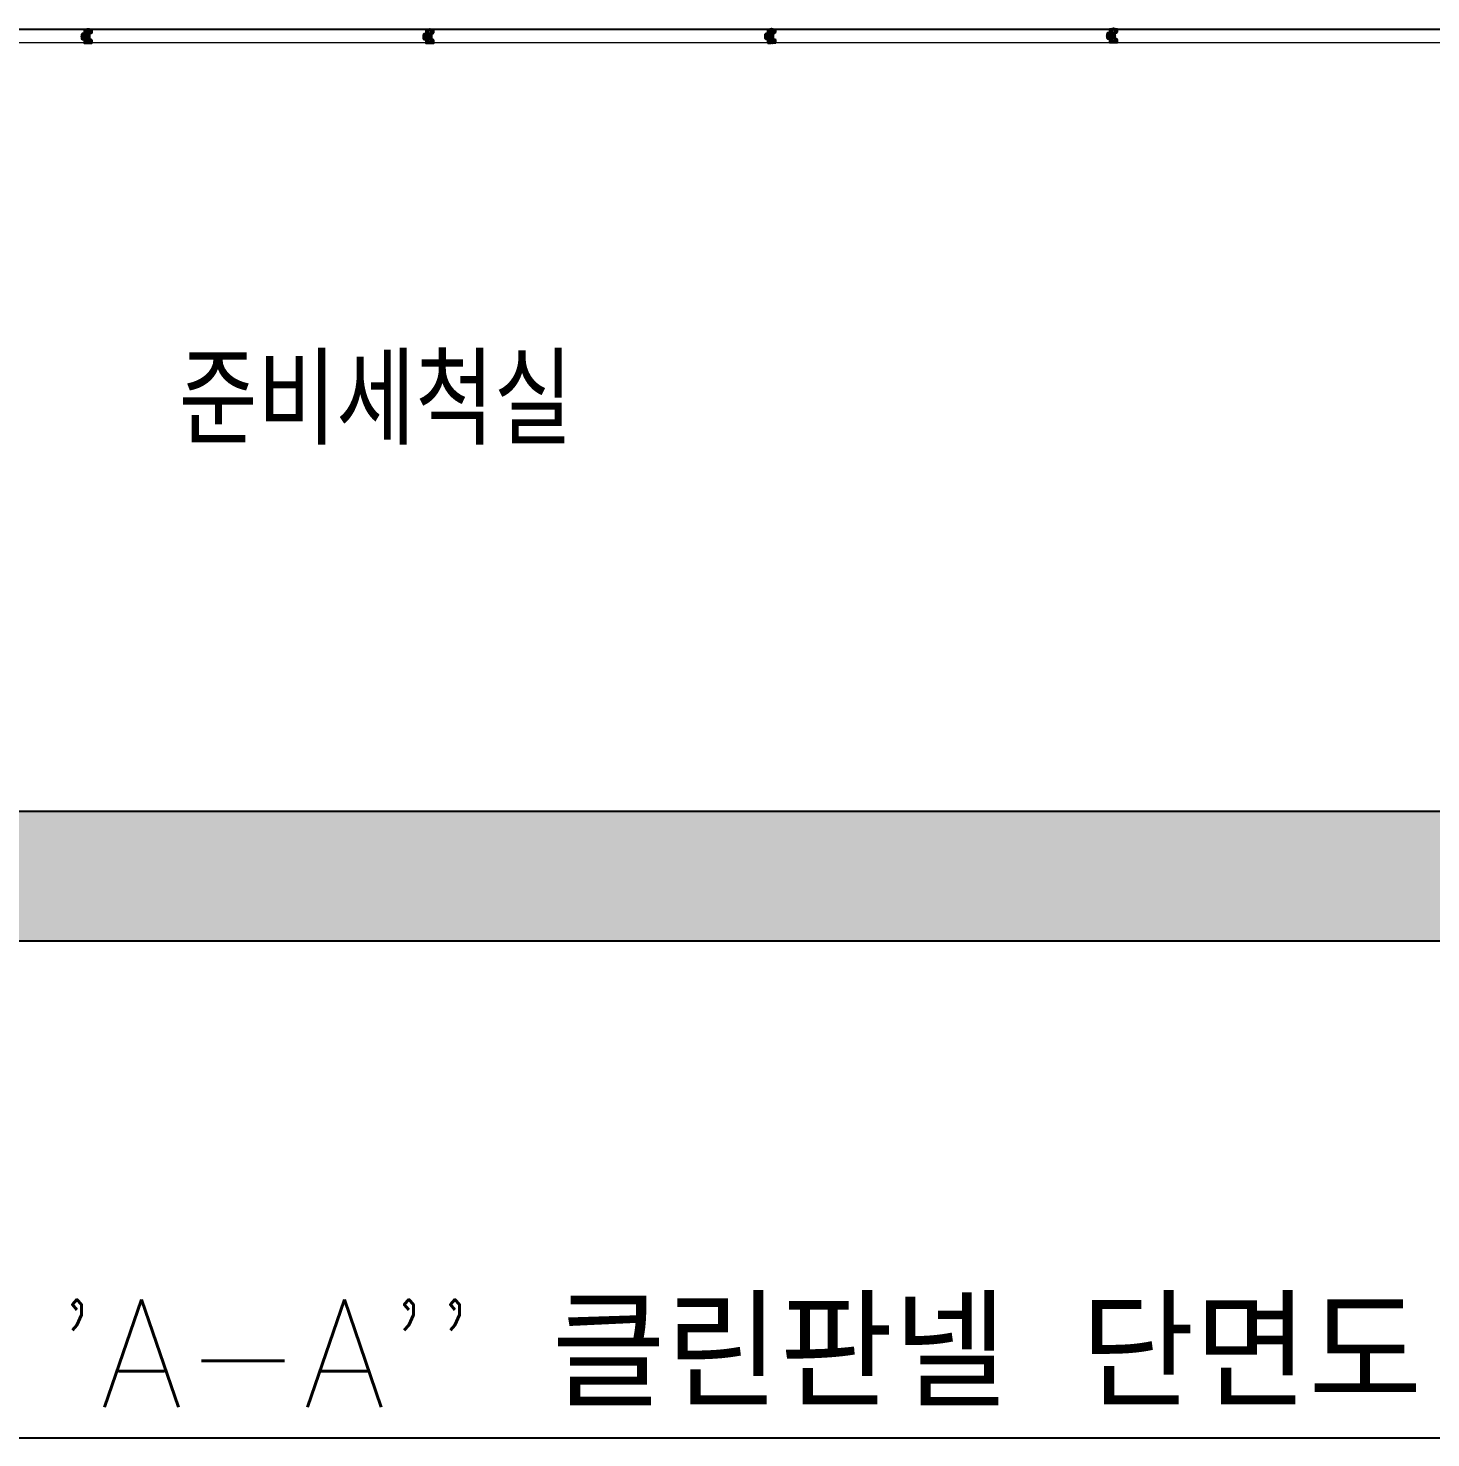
# Model space of a CAD drawing. Header units: millimetres. Extents: x 761574 to 813627, y -447408 to -384263.
# Drawn here: x 808912.3 to 809126.6, y -385397.9 to -385182.5 of the extents above; entities that cross this region are included whole.
import ezdxf

# ---------------------------------------------------------------- set-up
doc = ezdxf.new("R2010")
doc.units = ezdxf.units.MM
doc.header["$LTSCALE"] = 500
doc.layers.add('(크린)벽체 50T PANNEL', color=4, linetype='Continuous', lineweight=20)
for name, color, linetype in [('CAP', 3, 'Continuous'), ('CAUL', 7, 'Continuous'), ('FORM', 7, 'Continuous'), ('ik_Line', 30, 'Continuous'), ('TEXT1', 2, 'Continuous'), ('크린판넬', 4, 'Continuous')]:
    doc.layers.add(name, color=color, linetype=linetype)
doc.styles.add('GHD', font='simple.shx', dxfattribs={"bigfont": 'whgtxt.shx'})
doc.styles.add('글씨1', font='stylu.ttf')

# ---------------------------------------------------------------- blocks, each defined once
blk = doc.blocks.new('*X11')
at = {"color": 0}
for p, q in [((626.6, 241.2), (627.1, 241.7)), ((631.3, 236.7), (626.6, 241.4)), ((626.6, 239.5), (628.2, 241)), ((626.6, 237.7), (629.6, 240.7)), ((626.6, 235.9), (631.3, 240.6)), ((629.6, 236.6), (626.6, 239.6)), ((628.1, 236.3), (626.6, 237.8)), ((627.1, 235.6), (626.6, 236)), ((629, 236.5), (633.9, 241.4)), ((633.9, 235.9), (629, 240.8)), ((634.6, 236.9), (630.9, 240.6)), ((630.9, 236.7), (634.6, 240.4)), ((634.6, 238.7), (632.5, 240.8)), ((632.5, 236.5), (634.6, 238.6)), ((634.6, 240.4), (633.7, 241.3)), ((633.7, 236), (634.6, 236.9)), ((634.4, 242), (634.6, 242.2)), ((634.6, 235.1), (634.5, 235.3)), ((634.6, 242.2), (634.6, 242.2)), ((634.6, 235.1), (634.6, 235.1))]:
    blk.add_line(p, q, dxfattribs=at)

msp = doc.modelspace()

# ---------------------------------------------------------------- hatches: boundary and pattern name
h = msp.add_hatch(color=254)
edge = h.paths.add_edge_path()
edge.add_line((808921.47, -385182.67), (808921.38, -385182.67))
edge.add_line((808921.38, -385182.67), (808921.38, -385182.82))
edge.add_line((808921.38, -385182.82), (808921.34, -385182.82))
edge.add_line((808921.34, -385182.82), (808921.32, -385182.82))
edge.add_line((808921.32, -385182.82), (808921.32, -385182.76))
edge.add_line((808921.32, -385182.76), (808921.32, -385182.67))
edge.add_line((808921.32, -385182.67), (808921.17, -385182.67))
edge.add_arc((808921.43, -385182.96), 0.381, 48.3618, 131.6382, ccw=False)
edge.add_line((808921.68, -385182.67), (808921.53, -385182.67))
edge.add_line((808921.53, -385182.67), (808921.53, -385182.76))
edge.add_line((808921.53, -385182.76), (808921.53, -385182.82))
edge.add_line((808921.53, -385182.82), (808921.51, -385182.82))
edge.add_line((808921.51, -385182.82), (808921.47, -385182.82))
edge.add_line((808921.47, -385182.82), (808921.47, -385182.67))
h = msp.add_hatch(color=254)
edge = h.paths.add_edge_path()
edge.add_line((808973.71, -385182.69), (808973.62, -385182.69))
edge.add_line((808973.62, -385182.69), (808973.62, -385182.84))
edge.add_line((808973.62, -385182.84), (808973.58, -385182.84))
edge.add_line((808973.58, -385182.84), (808973.56, -385182.84))
edge.add_line((808973.56, -385182.84), (808973.56, -385182.78))
edge.add_line((808973.56, -385182.78), (808973.56, -385182.69))
edge.add_line((808973.56, -385182.69), (808973.41, -385182.69))
edge.add_arc((808973.67, -385182.98), 0.381, 48.3618, 131.6382, ccw=False)
edge.add_line((808973.92, -385182.69), (808973.77, -385182.69))
edge.add_line((808973.77, -385182.69), (808973.77, -385182.78))
edge.add_line((808973.77, -385182.78), (808973.77, -385182.84))
edge.add_line((808973.77, -385182.84), (808973.75, -385182.84))
edge.add_line((808973.75, -385182.84), (808973.71, -385182.84))
edge.add_line((808973.71, -385182.84), (808973.71, -385182.69))
h = msp.add_hatch(color=254)
edge = h.paths.add_edge_path()
edge.add_line((809025.95, -385182.65), (809025.86, -385182.65))
edge.add_line((809025.86, -385182.65), (809025.86, -385182.8))
edge.add_line((809025.86, -385182.8), (809025.82, -385182.8))
edge.add_line((809025.82, -385182.8), (809025.8, -385182.8))
edge.add_line((809025.8, -385182.8), (809025.8, -385182.74))
edge.add_line((809025.8, -385182.74), (809025.8, -385182.65))
edge.add_line((809025.8, -385182.65), (809025.65, -385182.65))
edge.add_arc((809025.91, -385182.94), 0.381, 48.3618, 131.6382, ccw=False)
edge.add_line((809026.16, -385182.65), (809026.01, -385182.65))
edge.add_line((809026.01, -385182.65), (809026.01, -385182.74))
edge.add_line((809026.01, -385182.74), (809026.01, -385182.8))
edge.add_line((809026.01, -385182.8), (809025.99, -385182.8))
edge.add_line((809025.99, -385182.8), (809025.95, -385182.8))
edge.add_line((809025.95, -385182.8), (809025.95, -385182.65))
h = msp.add_hatch(color=254)
edge = h.paths.add_edge_path()
edge.add_line((809078.19, -385182.58), (809078.1, -385182.58))
edge.add_line((809078.1, -385182.58), (809078.1, -385182.73))
edge.add_line((809078.1, -385182.73), (809078.06, -385182.73))
edge.add_line((809078.06, -385182.73), (809078.04, -385182.73))
edge.add_line((809078.04, -385182.73), (809078.04, -385182.67))
edge.add_line((809078.04, -385182.67), (809078.04, -385182.58))
edge.add_line((809078.04, -385182.58), (809077.89, -385182.58))
edge.add_arc((809078.15, -385182.87), 0.381, 48.3618, 131.6382, ccw=False)
edge.add_line((809078.4, -385182.58), (809078.25, -385182.58))
edge.add_line((809078.25, -385182.58), (809078.25, -385182.67))
edge.add_line((809078.25, -385182.67), (809078.25, -385182.73))
edge.add_line((809078.25, -385182.73), (809078.23, -385182.73))
edge.add_line((809078.23, -385182.73), (809078.19, -385182.73))
edge.add_line((809078.19, -385182.73), (809078.19, -385182.58))
at = {"layer": 'ik_Line'}
h = msp.add_hatch(dxfattribs=at)
h.set_pattern_fill('AR-CONC', color=8, scale=2.56, style=0)
h.set_pattern_definition([(50, (-2189542.116, 961534.237), (18.361860675, -1.606454656), [1.92, -21.12]), (355, (-2189542.116, 961534.237), (-3.55203414, 19.25611862), [1.536, -16.896]), (100.4514, (-2189540.586, 961534.103), (14.80984017, 17.64965228), [1.63174886, -17.94923807]), (46.1842, (-2189542.116, 961539.357), (27.32137084, -4.23728677), [2.88, -31.68]), (96.6356, (-2189539.84, 961539.004), (23.92736526, 24.9374175), [2.44762337, -26.9238528]), (351.1842, (-2189542.116, 961539.357), (23.9273458, 24.93743618), [2.304, -25.344]), (21, (-2189539.556, 961538.077), (15.280820534, -10.3070436), [1.92, -21.12]), (326, (-2189539.556, 961538.077), (6.2288725, 18.56384115), [1.536, -16.896]), (71.4514, (-2189538.282, 961537.218), (21.50969929, 8.25678072), [1.63174886, -17.94923807]), (37.5, (-2189542.116, 961534.237), (0.311292296, 8.522082658), [0, -16.6912, 0, -17.152, 0, -16.96]), (7.5, (-2189542.116, 961534.237), (6.734580159, 10.096939824), [0, -9.7792, 0, -16.3072, 0, -6.464]), (327.5, (-2189547.8246, 961534.237), (13.665854366, -0.577404716), [0, -6.4, 0, -19.968, 0, -26.496]), (317.5, (-2189550.385, 961534.237), (14.929565935, 2.562687548), [0, -8.32, 0, -13.2608, 0, -18.816])])
h.paths.add_polyline_path([(807476.17, -385302.17), (810643.84, -385302.17), (810643.84, -385321.98), (807476.17, -385321.98)])

# ---------------------------------------------------------------- linework, layer by layer
at = {"layer": '(크린)벽체 50T PANNEL', "ltscale": 0.1}
msp.add_line((808634.09, -385184.69), (809299.51, -385184.69), dxfattribs=at)
at = {"color": 4}
for p, q in [((808920.81, -385182.76), (808920.81, -385183.2)), ((808921.23, -385183.23), (808920.81, -385182.81)), ((808921.12, -385183.27), (808920.81, -385182.96)), ((808921.25, -385182.72), (808920.85, -385182.72)), ((808921.29, -385183.14), (808920.87, -385182.72)), ((808921.29, -385182.99), (808921.02, -385182.72)), ((808921.29, -385182.84), (808921.17, -385182.72)), ((808921.29, -385183.19), (808921.29, -385182.76)), ((808921.56, -385182.75), (808921.56, -385183.19)), ((808921.98, -385183.22), (808921.56, -385182.8)), ((808921.87, -385183.26), (808921.56, -385182.94)), ((808922, -385182.71), (808921.6, -385182.71)), ((808922.04, -385183.13), (808921.62, -385182.71)), ((808922.04, -385182.98), (808921.77, -385182.71)), ((808922.04, -385182.83), (808921.92, -385182.71)), ((808922.04, -385183.17), (808922.04, -385182.75)), ((808973.05, -385182.78), (808973.05, -385183.22)), ((808973.47, -385183.25), (808973.05, -385182.83)), ((808973.36, -385183.29), (808973.05, -385182.98)), ((808973.49, -385182.74), (808973.09, -385182.74)), ((808973.53, -385183.16), (808973.11, -385182.74)), ((808973.53, -385183.01), (808973.26, -385182.74)), ((808973.53, -385182.86), (808973.41, -385182.74)), ((808973.53, -385183.2), (808973.53, -385182.78)), ((808973.8, -385182.77), (808973.8, -385183.21)), ((808974.22, -385183.24), (808973.8, -385182.81)), ((808974.11, -385183.28), (808973.8, -385182.96)), ((808974.24, -385182.73), (808973.84, -385182.73)), ((808974.28, -385183.15), (808973.86, -385182.73)), ((808974.28, -385183), (808974.01, -385182.73)), ((808974.28, -385182.85), (808974.16, -385182.73)), ((808974.28, -385183.19), (808974.28, -385182.77)), ((809025.29, -385182.74), (809025.29, -385183.18)), ((809025.71, -385183.21), (809025.29, -385182.79)), ((809025.6, -385183.25), (809025.29, -385182.94)), ((809025.73, -385182.7), (809025.33, -385182.7)), ((809025.77, -385183.12), (809025.35, -385182.7)), ((809025.77, -385182.98), (809025.5, -385182.7)), ((809025.77, -385182.83), (809025.65, -385182.7)), ((809025.77, -385183.17), (809025.77, -385182.74)), ((809026.04, -385182.73), (809026.04, -385183.17)), ((809026.46, -385183.2), (809026.04, -385182.78)), ((809026.35, -385183.24), (809026.04, -385182.93)), ((809026.48, -385182.69), (809026.08, -385182.69)), ((809026.52, -385183.11), (809026.1, -385182.69)), ((809026.52, -385182.96), (809026.25, -385182.69)), ((809026.52, -385182.81), (809026.4, -385182.69)), ((809026.52, -385183.15), (809026.52, -385182.73)), ((809077.53, -385182.67), (809077.53, -385183.11)), ((809077.95, -385183.14), (809077.53, -385182.71)), ((809077.84, -385183.18), (809077.53, -385182.86)), ((809077.7, -385183.18), (809077.53, -385183.01)), ((809077.97, -385182.63), (809077.57, -385182.63)), ((809078.01, -385183.05), (809077.59, -385182.63)), ((809078.01, -385182.9), (809077.74, -385182.63)), ((809078.01, -385182.75), (809077.89, -385182.63)), ((809078.01, -385183.09), (809078.01, -385182.67)), ((809078.28, -385182.66), (809078.28, -385183.1)), ((809078.7, -385183.12), (809078.28, -385182.7)), ((809078.59, -385183.17), (809078.28, -385182.85)), ((809078.45, -385183.17), (809078.28, -385183)), ((809078.72, -385182.62), (809078.32, -385182.62)), ((809078.76, -385183.04), (809078.34, -385182.62)), ((809078.76, -385182.89), (809078.49, -385182.62)), ((809078.76, -385182.74), (809078.64, -385182.62)), ((809078.76, -385183.08), (809078.76, -385182.66)), ((808920.51, -385183.31), (808920.41, -385183.41)), ((808920.41, -385183.41), (808920.41, -385183.69)), ((808920.96, -385184), (808920.41, -385183.45)), ((808920.96, -385184.15), (808920.41, -385183.6)), ((808920.41, -385183.81), (808920.41, -385184.08)), ((808920.69, -385184.19), (808920.41, -385183.9)), ((808920.54, -385184.19), (808920.41, -385184.05)), ((808920.41, -385184.08), (808920.51, -385184.19)), ((808921.29, -385184.64), (808920.43, -385183.78)), ((808920.96, -385183.85), (808920.46, -385183.36)), ((808920.7, -385183.31), (808920.51, -385183.31)), ((808920.51, -385184.19), (808920.7, -385184.19)), ((808920.95, -385183.7), (808920.56, -385183.31)), ((808920.81, -385183.2), (808920.7, -385183.31)), ((808920.7, -385184.19), (808920.81, -385184.29)), ((808920.96, -385183.55), (808920.71, -385183.3)), ((808920.96, -385183.4), (808920.78, -385183.23)), ((808920.98, -385183.28), (808920.81, -385183.11)), ((808920.81, -385184.29), (808920.81, -385184.73)), ((808921.27, -385184.77), (808920.81, -385184.3)), ((808921.13, -385184.77), (808920.81, -385184.45)), ((808920.98, -385184.77), (808920.81, -385184.6)), ((808920.85, -385184.77), (808921.25, -385184.77)), ((808920.96, -385183.69), (808920.96, -385183.31)), ((808920.96, -385184.18), (808920.96, -385183.81)), ((808921, -385183.27), (808921.17, -385183.27)), ((808921.17, -385184.22), (808921, -385184.22)), ((808921.29, -385184.49), (808921.03, -385184.22)), ((808921.26, -385183.29), (808921.16, -385183.4)), ((808921.16, -385183.4), (808921.16, -385183.67)), ((808921.71, -385183.99), (808921.16, -385183.44)), ((808921.71, -385184.14), (808921.16, -385183.59)), ((808921.16, -385183.79), (808921.16, -385184.07)), ((808921.44, -385184.17), (808921.16, -385183.89)), ((808921.29, -385184.17), (808921.16, -385184.04)), ((808921.16, -385184.07), (808921.26, -385184.17)), ((808921.17, -385183.27), (808921.29, -385183.19)), ((808921.29, -385184.31), (808921.17, -385184.22)), ((808922.04, -385184.63), (808921.18, -385183.77)), ((808921.29, -385184.34), (808921.19, -385184.24)), ((808921.71, -385183.84), (808921.21, -385183.35)), ((808921.45, -385183.29), (808921.26, -385183.29)), ((808921.26, -385184.17), (808921.45, -385184.17)), ((808921.29, -385184.73), (808921.29, -385184.31)), ((808921.7, -385183.69), (808921.31, -385183.29)), ((808921.56, -385183.19), (808921.45, -385183.29)), ((808921.71, -385183.54), (808921.45, -385183.29)), ((808921.45, -385184.17), (808921.56, -385184.28)), ((808921.71, -385183.39), (808921.53, -385183.22)), ((808921.73, -385183.26), (808921.56, -385183.09)), ((808921.56, -385184.28), (808921.56, -385184.72)), ((808922.02, -385184.76), (808921.56, -385184.29)), ((808921.88, -385184.76), (808921.56, -385184.44)), ((808921.73, -385184.76), (808921.56, -385184.59)), ((808921.6, -385184.76), (808922, -385184.76)), ((808921.71, -385183.67), (808921.71, -385183.3)), ((808921.71, -385184.17), (808921.71, -385183.79)), ((808921.75, -385183.26), (808921.92, -385183.26)), ((808921.92, -385184.21), (808921.75, -385184.21)), ((808922.04, -385184.48), (808921.78, -385184.21)), ((808921.92, -385183.26), (808922.04, -385183.17)), ((808922.04, -385184.3), (808921.92, -385184.21)), ((808922.04, -385184.33), (808921.94, -385184.23)), ((808922.04, -385184.72), (808922.04, -385184.3)), ((808972.75, -385183.33), (808972.65, -385183.43)), ((808972.65, -385183.43), (808972.65, -385183.71)), ((808973.2, -385184.02), (808972.65, -385183.47)), ((808973.2, -385184.17), (808972.65, -385183.62)), ((808972.65, -385183.83), (808972.65, -385184.1)), ((808972.93, -385184.21), (808972.65, -385183.92)), ((808972.78, -385184.21), (808972.65, -385184.07)), ((808972.65, -385184.1), (808972.75, -385184.21)), ((808973.53, -385184.66), (808972.67, -385183.8)), ((808973.2, -385183.87), (808972.7, -385183.38)), ((808972.94, -385183.33), (808972.75, -385183.33)), ((808972.75, -385184.21), (808972.94, -385184.21)), ((808973.19, -385183.72), (808972.8, -385183.33)), ((808973.05, -385183.22), (808972.94, -385183.33)), ((808973.2, -385183.57), (808972.94, -385183.32)), ((808972.94, -385184.21), (808973.05, -385184.31)), ((808973.2, -385183.42), (808973.02, -385183.25)), ((808973.22, -385183.29), (808973.05, -385183.13)), ((808973.05, -385184.31), (808973.05, -385184.75)), ((808973.51, -385184.79), (808973.05, -385184.32)), ((808973.37, -385184.79), (808973.05, -385184.47)), ((808973.22, -385184.79), (808973.05, -385184.62)), ((808973.09, -385184.79), (808973.49, -385184.79)), ((808973.2, -385183.71), (808973.2, -385183.33)), ((808973.2, -385184.2), (808973.2, -385183.83)), ((808973.24, -385183.29), (808973.41, -385183.29)), ((808973.41, -385184.24), (808973.24, -385184.24)), ((808973.53, -385184.51), (808973.27, -385184.24)), ((808973.5, -385183.31), (808973.4, -385183.42)), ((808973.4, -385183.42), (808973.4, -385183.69)), ((808973.95, -385184.01), (808973.4, -385183.46)), ((808973.95, -385184.16), (808973.4, -385183.61)), ((808973.4, -385183.81), (808973.4, -385184.09)), ((808973.68, -385184.19), (808973.4, -385183.91)), ((808973.53, -385184.19), (808973.4, -385184.06)), ((808973.4, -385184.09), (808973.5, -385184.19)), ((808973.41, -385183.29), (808973.53, -385183.2)), ((808973.53, -385184.33), (808973.41, -385184.24)), ((808974.28, -385184.65), (808973.42, -385183.79)), ((808973.53, -385184.36), (808973.43, -385184.26)), ((808973.95, -385183.86), (808973.45, -385183.36)), ((808973.69, -385183.31), (808973.5, -385183.31)), ((808973.5, -385184.19), (808973.69, -385184.19)), ((808973.53, -385184.75), (808973.53, -385184.33)), ((808973.94, -385183.71), (808973.55, -385183.31)), ((808973.8, -385183.21), (808973.69, -385183.31)), ((808973.95, -385183.56), (808973.69, -385183.31)), ((808973.69, -385184.19), (808973.8, -385184.3)), ((808973.95, -385183.41), (808973.77, -385183.24)), ((808973.97, -385183.28), (808973.8, -385183.11)), ((808973.8, -385184.3), (808973.8, -385184.74)), ((808974.26, -385184.77), (808973.8, -385184.31)), ((808974.12, -385184.78), (808973.8, -385184.46)), ((808973.97, -385184.78), (808973.8, -385184.61)), ((808973.84, -385184.78), (808974.24, -385184.78)), ((808973.95, -385183.69), (808973.95, -385183.32)), ((808973.95, -385184.19), (808973.95, -385183.81)), ((808973.99, -385183.28), (808974.16, -385183.28)), ((808974.16, -385184.23), (808973.99, -385184.23)), ((808974.28, -385184.5), (808974.02, -385184.23)), ((808974.16, -385183.28), (808974.28, -385183.19)), ((808974.28, -385184.31), (808974.16, -385184.23)), ((808974.28, -385184.35), (808974.18, -385184.25)), ((808974.28, -385184.74), (808974.28, -385184.31)), ((809024.99, -385183.29), (809024.88, -385183.39)), ((809024.88, -385183.39), (809024.88, -385183.67)), ((809025.43, -385183.98), (809024.88, -385183.43)), ((809025.43, -385184.13), (809024.88, -385183.58)), ((809024.88, -385183.79), (809024.88, -385184.06)), ((809025.17, -385184.17), (809024.88, -385183.88)), ((809025.02, -385184.17), (809024.88, -385184.03)), ((809024.88, -385184.06), (809024.99, -385184.17)), ((809025.77, -385184.62), (809024.91, -385183.76)), ((809025.43, -385183.83), (809024.94, -385183.34)), ((809025.18, -385183.29), (809024.99, -385183.29)), ((809024.99, -385184.17), (809025.18, -385184.17)), ((809025.43, -385183.68), (809025.04, -385183.29)), ((809025.29, -385183.18), (809025.18, -385183.29)), ((809025.43, -385183.53), (809025.18, -385183.28)), ((809025.18, -385184.17), (809025.29, -385184.27)), ((809025.43, -385183.38), (809025.26, -385183.21)), ((809025.46, -385183.26), (809025.29, -385183.09)), ((809025.29, -385184.27), (809025.29, -385184.71)), ((809025.75, -385184.75), (809025.29, -385184.28)), ((809025.61, -385184.75), (809025.29, -385184.43)), ((809025.46, -385184.75), (809025.29, -385184.58)), ((809025.33, -385184.75), (809025.73, -385184.75)), ((809025.43, -385183.67), (809025.43, -385183.29)), ((809025.43, -385184.16), (809025.43, -385183.79)), ((809025.48, -385183.25), (809025.65, -385183.25)), ((809025.65, -385184.2), (809025.48, -385184.2)), ((809025.77, -385184.47), (809025.51, -385184.2)), ((809025.74, -385183.28), (809025.63, -385183.38)), ((809025.63, -385183.38), (809025.63, -385183.66)), ((809026.18, -385183.97), (809025.63, -385183.42)), ((809026.18, -385184.12), (809025.63, -385183.57)), ((809025.63, -385183.78), (809025.63, -385184.05)), ((809025.92, -385184.16), (809025.63, -385183.87)), ((809025.77, -385184.16), (809025.63, -385184.02)), ((809025.63, -385184.05), (809025.74, -385184.16)), ((809025.65, -385183.25), (809025.77, -385183.17)), ((809025.77, -385184.29), (809025.65, -385184.2)), ((809026.52, -385184.61), (809025.66, -385183.75)), ((809025.77, -385184.32), (809025.67, -385184.22)), ((809026.18, -385183.82), (809025.69, -385183.33)), ((809025.93, -385183.28), (809025.74, -385183.28)), ((809025.74, -385184.16), (809025.93, -385184.16)), ((809025.77, -385184.71), (809025.77, -385184.29)), ((809026.18, -385183.67), (809025.79, -385183.28)), ((809026.04, -385183.17), (809025.93, -385183.28)), ((809026.18, -385183.52), (809025.93, -385183.27)), ((809025.93, -385184.16), (809026.04, -385184.26)), ((809026.18, -385183.37), (809026.01, -385183.2)), ((809026.21, -385183.24), (809026.04, -385183.08)), ((809026.04, -385184.26), (809026.04, -385184.7)), ((809026.5, -385184.74), (809026.04, -385184.27)), ((809026.36, -385184.74), (809026.04, -385184.42)), ((809026.21, -385184.74), (809026.04, -385184.57)), ((809026.08, -385184.74), (809026.48, -385184.74)), ((809026.18, -385183.66), (809026.18, -385183.28)), ((809026.18, -385184.15), (809026.18, -385183.78)), ((809026.23, -385183.24), (809026.4, -385183.24)), ((809026.4, -385184.19), (809026.23, -385184.19)), ((809026.52, -385184.46), (809026.26, -385184.19)), ((809026.4, -385183.24), (809026.52, -385183.15)), ((809026.52, -385184.28), (809026.4, -385184.19)), ((809026.52, -385184.31), (809026.42, -385184.21)), ((809026.52, -385184.7), (809026.52, -385184.28)), ((809077.23, -385183.21), (809077.12, -385183.32)), ((809077.12, -385183.32), (809077.12, -385183.59)), ((809077.67, -385183.91), (809077.12, -385183.36)), ((809077.67, -385184.06), (809077.12, -385183.51)), ((809077.12, -385183.71), (809077.12, -385183.99)), ((809077.41, -385184.09), (809077.12, -385183.81)), ((809077.26, -385184.09), (809077.12, -385183.96)), ((809077.12, -385183.99), (809077.23, -385184.09)), ((809078.01, -385184.55), (809077.15, -385183.69)), ((809077.67, -385183.76), (809077.18, -385183.26)), ((809077.42, -385183.21), (809077.23, -385183.21)), ((809077.23, -385184.09), (809077.42, -385184.09)), ((809077.67, -385183.61), (809077.28, -385183.21)), ((809077.53, -385183.11), (809077.42, -385183.21)), ((809077.67, -385183.46), (809077.42, -385183.21)), ((809077.42, -385184.09), (809077.53, -385184.2)), ((809077.67, -385183.31), (809077.5, -385183.14)), ((809077.53, -385184.2), (809077.53, -385184.64)), ((809077.99, -385184.67), (809077.53, -385184.21)), ((809077.85, -385184.68), (809077.53, -385184.36)), ((809077.7, -385184.68), (809077.53, -385184.51)), ((809077.57, -385184.68), (809077.97, -385184.68)), ((809077.67, -385183.59), (809077.67, -385183.22)), ((809077.67, -385184.09), (809077.67, -385183.71)), ((809077.72, -385183.18), (809077.89, -385183.18)), ((809077.89, -385184.13), (809077.72, -385184.13)), ((809078.01, -385184.4), (809077.75, -385184.13)), ((809077.98, -385183.2), (809077.87, -385183.31)), ((809077.87, -385183.31), (809077.87, -385183.58)), ((809078.42, -385183.9), (809077.87, -385183.35)), ((809078.42, -385184.05), (809077.87, -385183.5)), ((809077.87, -385183.7), (809077.87, -385183.98)), ((809078.16, -385184.08), (809077.87, -385183.8)), ((809078.01, -385184.08), (809077.87, -385183.95)), ((809077.87, -385183.98), (809077.98, -385184.08)), ((809077.89, -385183.18), (809078.01, -385183.09)), ((809078.01, -385184.21), (809077.89, -385184.13)), ((809078.76, -385184.54), (809077.9, -385183.67)), ((809078.01, -385184.25), (809077.91, -385184.15)), ((809078.42, -385183.75), (809077.93, -385183.25)), ((809078.17, -385183.2), (809077.98, -385183.2)), ((809077.98, -385184.08), (809078.17, -385184.08)), ((809078.01, -385184.64), (809078.01, -385184.21)), ((809078.42, -385183.59), (809078.03, -385183.2)), ((809078.28, -385183.1), (809078.17, -385183.2)), ((809078.42, -385183.45), (809078.17, -385183.2)), ((809078.17, -385184.08), (809078.28, -385184.19)), ((809078.42, -385183.3), (809078.25, -385183.12)), ((809078.28, -385184.19), (809078.28, -385184.63)), ((809078.74, -385184.66), (809078.28, -385184.2)), ((809078.6, -385184.67), (809078.28, -385184.35)), ((809078.45, -385184.67), (809078.28, -385184.5)), ((809078.32, -385184.67), (809078.72, -385184.67)), ((809078.42, -385183.58), (809078.42, -385183.21)), ((809078.42, -385184.08), (809078.42, -385183.7)), ((809078.47, -385183.17), (809078.64, -385183.17)), ((809078.64, -385184.12), (809078.47, -385184.12)), ((809078.76, -385184.39), (809078.5, -385184.12)), ((809078.64, -385183.17), (809078.76, -385183.08)), ((809078.76, -385184.2), (809078.64, -385184.12)), ((809078.76, -385184.24), (809078.66, -385184.14)), ((809078.76, -385184.63), (809078.76, -385184.2))]:
    msp.add_line(p, q, dxfattribs=at)
at = {"color": 2}
for p, q in [((807593.96, -385302.17), (809752.54, -385302.17)), ((807476.17, -385321.98), (810643.84, -385321.98))]:
    msp.add_line(p, q, dxfattribs=at)
at = {"color": 4}
for centre, radius, start, end in [((808920.85, -385182.76), 0.0423, 90, 180), ((808921.25, -385182.76), 0.0423, 0, 90), ((808921.6, -385182.75), 0.0423, 90, 180), ((808922, -385182.75), 0.0423, 0, 90), ((808973.09, -385182.78), 0.0423, 90, 180), ((808973.49, -385182.78), 0.0423, 0, 90), ((808973.84, -385182.77), 0.0423, 90, 180), ((808974.24, -385182.77), 0.0423, 0, 90), ((809025.33, -385182.74), 0.0423, 90, 180), ((809025.73, -385182.74), 0.0423, 0, 90), ((809026.08, -385182.73), 0.0423, 90, 180), ((809026.48, -385182.73), 0.0423, 0, 90), ((809077.57, -385182.67), 0.0423, 90, 180), ((809077.97, -385182.67), 0.0423, 0, 90), ((809078.32, -385182.66), 0.0423, 90, 180), ((809078.72, -385182.66), 0.0423, 0, 90), ((808920.43, -385183.69), 0.0212, 180, 250.5288), ((808920.43, -385183.81), 0.0212, 109.4712, 180), ((808920.41, -385183.75), 0.0423, 289.4712, 70.5288), ((808920.85, -385184.73), 0.0423, 180, 270), ((808920.96, -385183.75), 0.0423, 109.4712, 250.5288), ((808920.93, -385183.69), 0.0212, 289.4712, 0), ((808920.93, -385183.81), 0.0212, 0, 70.5288), ((808921, -385183.31), 0.0423, 90, 180), ((808921, -385184.18), 0.0423, 180, 270), ((808921.18, -385183.67), 0.0212, 180, 250.5288), ((808921.18, -385183.79), 0.0212, 109.4712, 180), ((808921.16, -385183.73), 0.0423, 289.4712, 70.5288), ((808921.25, -385184.73), 0.0423, 270, 0), ((808921.6, -385184.72), 0.0423, 180, 270), ((808921.71, -385183.73), 0.0423, 109.4712, 250.5288), ((808921.68, -385183.67), 0.0212, 289.4712, 0), ((808921.68, -385183.79), 0.0212, 0, 70.5288), ((808921.75, -385183.3), 0.0423, 90, 180), ((808921.75, -385184.17), 0.0423, 180, 270), ((808922, -385184.72), 0.0423, 270, 0), ((808972.67, -385183.71), 0.0212, 180, 250.5288), ((808972.67, -385183.83), 0.0212, 109.4712, 180), ((808972.65, -385183.77), 0.0423, 289.4712, 70.5288), ((808973.09, -385184.75), 0.0423, 180, 270), ((808973.2, -385183.77), 0.0423, 109.4712, 250.5288), ((808973.17, -385183.71), 0.0212, 289.4712, 0), ((808973.17, -385183.83), 0.0212, 0, 70.5288), ((808973.24, -385183.33), 0.0423, 90, 180), ((808973.24, -385184.2), 0.0423, 180, 270), ((808973.42, -385183.69), 0.0212, 180, 250.5288), ((808973.42, -385183.81), 0.0212, 109.4712, 180), ((808973.4, -385183.75), 0.0423, 289.4712, 70.5288), ((808973.49, -385184.75), 0.0423, 270, 0), ((808973.84, -385184.74), 0.0423, 180, 270), ((808973.95, -385183.75), 0.0423, 109.4712, 250.5288), ((808973.92, -385183.69), 0.0212, 289.4712, 0), ((808973.92, -385183.81), 0.0212, 0, 70.5288), ((808973.99, -385183.32), 0.0423, 90, 180), ((808973.99, -385184.19), 0.0423, 180, 270), ((808974.24, -385184.74), 0.0423, 270, 0), ((809024.91, -385183.67), 0.0212, 180, 250.5288), ((809024.91, -385183.79), 0.0212, 109.4712, 180), ((809024.88, -385183.73), 0.0423, 289.4712, 70.5288), ((809025.33, -385184.71), 0.0423, 180, 270), ((809025.43, -385183.73), 0.0423, 109.4712, 250.5288), ((809025.41, -385183.67), 0.0212, 289.4712, 0), ((809025.41, -385183.79), 0.0212, 0, 70.5288), ((809025.48, -385183.29), 0.0423, 90, 180), ((809025.48, -385184.16), 0.0423, 180, 270), ((809025.66, -385183.66), 0.0212, 180, 250.5288), ((809025.66, -385183.78), 0.0212, 109.4712, 180), ((809025.63, -385183.72), 0.0423, 289.4712, 70.5288), ((809025.73, -385184.71), 0.0423, 270, 0), ((809026.08, -385184.7), 0.0423, 180, 270), ((809026.18, -385183.72), 0.0423, 109.4712, 250.5288), ((809026.16, -385183.66), 0.0212, 289.4712, 0), ((809026.16, -385183.78), 0.0212, 0, 70.5288), ((809026.23, -385183.28), 0.0423, 90, 180), ((809026.23, -385184.15), 0.0423, 180, 270), ((809026.48, -385184.7), 0.0423, 270, 0), ((809077.15, -385183.59), 0.0212, 180, 250.5288), ((809077.15, -385183.71), 0.0212, 109.4712, 180), ((809077.12, -385183.65), 0.0423, 289.4712, 70.5288), ((809077.57, -385184.64), 0.0423, 180, 270), ((809077.67, -385183.65), 0.0423, 109.4712, 250.5288), ((809077.65, -385183.59), 0.0212, 289.4712, 0), ((809077.65, -385183.71), 0.0212, 0, 70.5288), ((809077.72, -385183.22), 0.0423, 90, 180), ((809077.72, -385184.09), 0.0423, 180, 270), ((809077.9, -385183.58), 0.0212, 180, 250.5288), ((809077.9, -385183.7), 0.0212, 109.4712, 180), ((809077.87, -385183.64), 0.0423, 289.4712, 70.5288), ((809077.97, -385184.64), 0.0423, 270, 0), ((809078.32, -385184.63), 0.0423, 180, 270), ((809078.42, -385183.64), 0.0423, 109.4712, 250.5288), ((809078.4, -385183.58), 0.0212, 289.4712, 0), ((809078.4, -385183.7), 0.0212, 0, 70.5288), ((809078.47, -385183.21), 0.0423, 90, 180), ((809078.47, -385184.08), 0.0423, 180, 270), ((809078.72, -385184.63), 0.0423, 270, 0)]:
    msp.add_arc(centre, radius, start, end, dxfattribs=at)
at = {"layer": 'CAP', "color": 6}
for points in [[(808921.47, -385182.67), (808921.38, -385182.67), (808921.38, -385182.82), (808921.34, -385182.82), (808921.32, -385182.82), (808921.32, -385182.76), (808921.32, -385182.76), (808921.32, -385182.67), (808921.17, -385182.67, -0.380246), (808921.68, -385182.67), (808921.53, -385182.67), (808921.53, -385182.76), (808921.53, -385182.76), (808921.53, -385182.82), (808921.51, -385182.82), (808921.47, -385182.82)], [(808973.71, -385182.69), (808973.62, -385182.69), (808973.62, -385182.84), (808973.58, -385182.84), (808973.56, -385182.84), (808973.56, -385182.78), (808973.56, -385182.78), (808973.56, -385182.69), (808973.41, -385182.69, -0.380246), (808973.92, -385182.69), (808973.77, -385182.69), (808973.77, -385182.78), (808973.77, -385182.78), (808973.77, -385182.84), (808973.75, -385182.84), (808973.71, -385182.84)], [(809025.95, -385182.65), (809025.86, -385182.65), (809025.86, -385182.8), (809025.82, -385182.8), (809025.8, -385182.8), (809025.8, -385182.74), (809025.8, -385182.74), (809025.8, -385182.65), (809025.65, -385182.65, -0.380246), (809026.16, -385182.65), (809026.01, -385182.65), (809026.01, -385182.74), (809026.01, -385182.74), (809026.01, -385182.8), (809025.99, -385182.8), (809025.95, -385182.8)], [(809078.19, -385182.58), (809078.1, -385182.58), (809078.1, -385182.73), (809078.06, -385182.73), (809078.04, -385182.73), (809078.04, -385182.67), (809078.04, -385182.67), (809078.04, -385182.58), (809077.89, -385182.58, -0.380246), (809078.4, -385182.58), (809078.25, -385182.58), (809078.25, -385182.67), (809078.25, -385182.67), (809078.25, -385182.73), (809078.23, -385182.73), (809078.19, -385182.73)]]:
    msp.add_lwpolyline(points, format="xyb", close=True, dxfattribs=at)
at = {"layer": 'CAUL', "color": 7}
for points in [[(808921.53, -385184.59, -0.175616), (808921.53, -385184.61, -0.104035), (808921.5, -385184.63, -0.064585), (808921.47, -385184.64, -0.050742), (808921.43, -385184.64, -0.050742), (808921.38, -385184.64, -0.064585), (808921.35, -385184.63, -0.104035), (808921.33, -385184.61, -0.175616), (808921.32, -385184.59, -0.175616), (808921.33, -385184.57, -0.104035), (808921.35, -385184.55, -0.064585), (808921.38, -385184.54, -0.050742), (808921.43, -385184.54, -0.050742), (808921.47, -385184.54, -0.064585), (808921.5, -385184.55, -0.104035), (808921.53, -385184.57, -0.175616)], [(808973.77, -385184.61, -0.175616), (808973.77, -385184.63, -0.104035), (808973.74, -385184.65, -0.064585), (808973.71, -385184.66, -0.050742), (808973.67, -385184.66, -0.050742), (808973.62, -385184.66, -0.064585), (808973.59, -385184.65, -0.104035), (808973.57, -385184.63, -0.175616), (808973.56, -385184.61, -0.175616), (808973.57, -385184.59, -0.104035), (808973.59, -385184.57, -0.064585), (808973.62, -385184.56, -0.050742), (808973.67, -385184.56, -0.050742), (808973.71, -385184.56, -0.064585), (808973.74, -385184.57, -0.104035), (808973.77, -385184.59, -0.175616)], [(809026.01, -385184.57, -0.175616), (809026, -385184.59, -0.104035), (809025.98, -385184.61, -0.064585), (809025.95, -385184.62, -0.050742), (809025.91, -385184.62, -0.050742), (809025.86, -385184.62, -0.064585), (809025.83, -385184.61, -0.104035), (809025.81, -385184.59, -0.175616), (809025.8, -385184.57, -0.175616), (809025.81, -385184.55, -0.104035), (809025.83, -385184.53, -0.064585), (809025.86, -385184.52, -0.050742), (809025.91, -385184.52, -0.050742), (809025.95, -385184.52, -0.064585), (809025.98, -385184.53, -0.104035), (809026, -385184.55, -0.175616)], [(809078.25, -385184.5, -0.175616), (809078.24, -385184.51, -0.104035), (809078.22, -385184.53, -0.064585), (809078.19, -385184.54, -0.050742), (809078.14, -385184.55, -0.050742), (809078.1, -385184.54, -0.064585), (809078.07, -385184.53, -0.104035), (809078.05, -385184.51, -0.175616), (809078.04, -385184.5, -0.175616), (809078.05, -385184.48, -0.104035), (809078.07, -385184.46, -0.064585), (809078.1, -385184.45, -0.050742), (809078.14, -385184.44, -0.050742), (809078.19, -385184.45, -0.064585), (809078.22, -385184.46, -0.104035), (809078.24, -385184.48, -0.175616)]]:
    msp.add_lwpolyline(points, format="xyb", close=True, dxfattribs=at)
for points in [[(808921.32, -385184.8, -0.175616), (808921.33, -385184.78, -0.104035), (808921.35, -385184.76, -0.064585), (808921.38, -385184.75, -0.050742), (808921.43, -385184.74, -0.050742), (808921.47, -385184.75, -0.064585), (808921.5, -385184.76, -0.104035), (808921.53, -385184.78, -0.175616), (808921.53, -385184.8, -0.175616)], [(808973.56, -385184.82, -0.175616), (808973.57, -385184.8, -0.104035), (808973.59, -385184.78, -0.064585), (808973.62, -385184.77, -0.050742), (808973.67, -385184.76, -0.050742), (808973.71, -385184.77, -0.064585), (808973.74, -385184.78, -0.104035), (808973.77, -385184.8, -0.175616), (808973.77, -385184.82, -0.175616)], [(809025.8, -385184.78, -0.175616), (809025.81, -385184.76, -0.104035), (809025.83, -385184.74, -0.064585), (809025.86, -385184.73, -0.050742), (809025.91, -385184.73, -0.050742), (809025.95, -385184.73, -0.064585), (809025.98, -385184.74, -0.104035), (809026, -385184.76, -0.175616), (809026.01, -385184.78, -0.175616)], [(809078.04, -385184.7, -0.175616), (809078.05, -385184.69, -0.104035), (809078.07, -385184.67, -0.064585), (809078.1, -385184.66, -0.050742), (809078.14, -385184.65, -0.050742), (809078.19, -385184.66, -0.064585), (809078.22, -385184.67, -0.104035), (809078.24, -385184.69, -0.175616), (809078.25, -385184.7, -0.175616)]]:
    msp.add_lwpolyline(points, format="xyb", dxfattribs=at)
at = {"layer": 'FORM', "color": 3}
msp.add_line((808852.1, -385397.94), (809193.14, -385397.94), dxfattribs=at)
at = {"layer": '크린판넬', "linetype": 'Continuous'}
for p, q in [((808634.09, -385182.63), (809299.51, -385182.63)), ((807593.96, -385302.17), (809752.54, -385302.17))]:
    msp.add_line(p, q, dxfattribs=at)

# ---------------------------------------------------------------- block references
at = {"layer": 'CAUL', "color": 7, "xscale": -0.02654747575120829, "yscale": 0.02654747573538475, "zscale": 0.02654747573538476}
for p in [(808938.17, -385191.03), (808990.41, -385191.04), (809042.65, -385191.01), (809094.89, -385190.93)]:
    msp.add_blockref('*X11', p, dxfattribs=at)

# ---------------------------------------------------------------- texts
at = {"layer": 'FORM', "color": 4, "style": 'GHD'}
msp.add_text("'A-A'' 클린판넬 단면도 ", height=16.4394, dxfattribs=at).set_placement((808916.21, -385393.24))
at = {"layer": 'TEXT1', "color": 7, "linetype": 'ByBlock', "style": '글씨1', "width": 0.8}
msp.add_text('준비세척실', height=12, dxfattribs=at).set_placement((808935.28, -385244.85))

doc.saveas('drawing.dxf')
